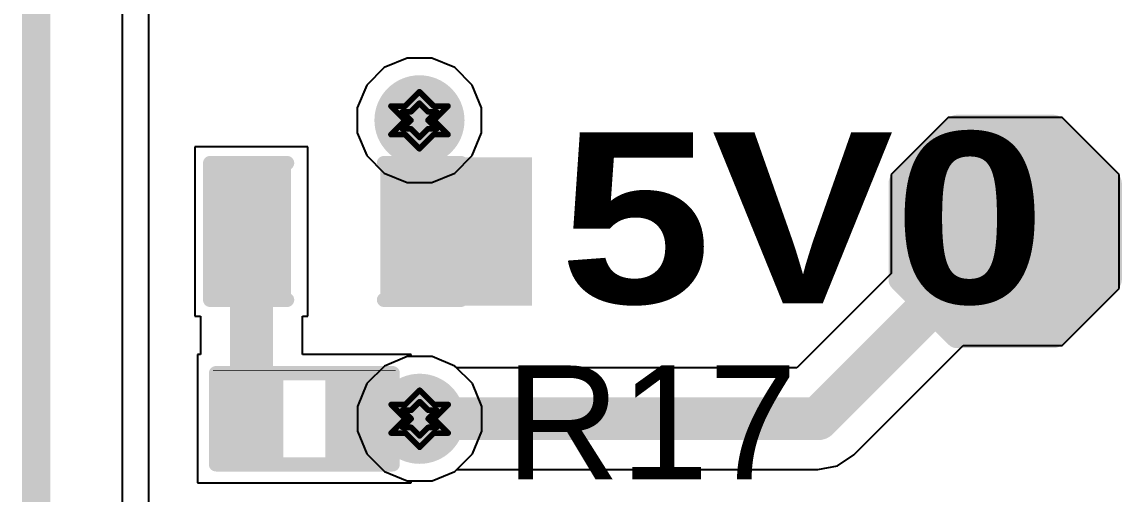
# Model space of a CAD drawing. Header units: inches. Extents: x -5 to 5328, y -4 to 5281.
# Drawn here: x -4.15 to 5.64, y 11.37 to 15.57 of the extents above; entities that cross this region are included whole.
import ezdxf

# ---------------------------------------------------------------- set-up
doc = ezdxf.new("R2010")
doc.units = ezdxf.units.IN
for name, color, linetype in [('Board Outline', 216, 'Continuous'), ('Bottom Layer', 5, 'Continuous'), ('Bottom Solder', 6, 'Continuous'), ('Drill Drawing', 1, 'Continuous'), ('Layer 1', 16, 'Continuous'), ('Layer 2', 76, 'Continuous'), ('Top Layer', 1, 'Continuous'), ('Top Overlay', 2, 'Continuous'), ('Top Paste', 8, 'Continuous'), ('Top Solder', 216, 'Continuous'), ('Via Holes', 16, 'Continuous')]:
    doc.layers.add(name, color=color, linetype=linetype)
doc.styles.add('Arial', font='', dxfattribs={"height": 0.2})
doc.styles.add('Arial Black_Bold', font='', dxfattribs={"height": 0.2})
doc.styles.get('Arial').set_extended_font_data('Arial')
doc.styles.get('Arial Black_Bold').set_extended_font_data('Arial Black', bold=True)

# ---------------------------------------------------------------- blocks, each defined once
blk = doc.blocks.new('T__________17')
at = {"layer": 'Top Layer'}
blk.add_hatch(color=1, dxfattribs=at).paths.add_polyline_path([(0.3809999999999999, 0.7619999999999999), (-0.3809999999999999, 0.7619999999999999), (-0.7619999999999999, 0.3809999999999999), (-0.7619999999999999, -0.3809999999999999), (-0.3809999999999999, -0.7619999999999999), (0.3809999999999999, -0.7619999999999999), (0.7619999999999999, -0.3809999999999999), (0.7619999999999999, 0.3809999999999999)])
at = {"layer": 'Top Paste'}
blk.add_hatch(color=8, dxfattribs=at).paths.add_polyline_path([(0.3809999999999999, 0.7619999999999999), (-0.3809999999999999, 0.7619999999999999), (-0.7619999999999999, 0.3809999999999999), (-0.7619999999999999, -0.3809999999999999), (-0.3809999999999999, -0.7619999999999999), (0.3809999999999999, -0.7619999999999999), (0.7619999999999999, -0.3809999999999999), (0.7619999999999999, 0.3809999999999999)])
at = {"layer": 'Top Solder'}
blk.add_hatch(color=216, dxfattribs=at).paths.add_polyline_path([(0.4318, 0.8636), (-0.4318, 0.8636), (-0.8636, 0.4318), (-0.8636, -0.4318), (-0.4318, -0.8636), (0.4318, -0.8636), (0.8636, -0.4318), (0.8636, 0.4318)])
at = {"layer": 'Top Overlay'}
for points in [[(-0.9397999999999999, 0.4318, 0.1999996, 0.1999996, 0), (-0.4318, 0.9397999999999999, 0.1999996, 0.1999996, 0)], [(-0.4318, 0.9397999999999999, 0.1999996, 0.1999996, 0), (0.4318, 0.9397999999999999, 0.1999996, 0.1999996, 0)], [(0.4318, 0.9397999999999999, 0.1999996, 0.1999996, 0), (0.9397999999999999, 0.4318, 0.1999996, 0.1999996, 0)], [(-0.9397999999999999, -0.4318, 0.1999996, 0.1999996, 0), (-0.9397999999999999, 0.4318, 0.1999996, 0.1999996, 0)], [(0.9397999999999999, -0.4318, 0.1999996, 0.1999996, 0), (0.9397999999999999, 0.4318, 0.1999996, 0.1999996, 0)], [(-0.9397999999999999, -0.4318, 0.1999996, 0.1999996, 0), (-0.4318, -0.9397999999999999, 0.1999996, 0.1999996, 0)], [(0.4318, -0.9397999999999999, 0.1999996, 0.1999996, 0), (0.9397999999999999, -0.4318, 0.1999996, 0.1999996, 0)], [(-0.4318, -0.9397999999999999, 0.1999996, 0.1999996, 0), (0.4318, -0.9397999999999999, 0.1999996, 0.1999996, 0)]]:
    blk.add_lwpolyline(points, format="xyseb", dxfattribs=at)
for points in [[(-0.4817998999999999, 0.9397999999999999, 0.0999998, 0.0999998, 1), (-0.3818001, 0.9397999999999999, 0.0999998, 0.0999998, 1)], [(-0.4817998999999999, 0.9397999999999999, 0.0999998, 0.0999998, 1), (-0.3818001, 0.9397999999999999, 0.0999998, 0.0999998, 1)], [(0.3818001, 0.9397999999999999, 0.0999998, 0.0999998, 1), (0.4817998999999999, 0.9397999999999999, 0.0999998, 0.0999998, 1)], [(0.3818001, 0.9397999999999999, 0.0999998, 0.0999998, 1), (0.4817998999999999, 0.9397999999999999, 0.0999998, 0.0999998, 1)], [(-0.9897999000000001, 0.4318, 0.0999998, 0.0999998, 1), (-0.8898001, 0.4318, 0.0999998, 0.0999998, 1)], [(-0.9897999000000001, 0.4318, 0.0999998, 0.0999998, 1), (-0.8898001, 0.4318, 0.0999998, 0.0999998, 1)], [(0.8898001, 0.4318, 0.0999998, 0.0999998, 1), (0.9897999000000001, 0.4318, 0.0999998, 0.0999998, 1)], [(0.8898001, 0.4318, 0.0999998, 0.0999998, 1), (0.9897999000000001, 0.4318, 0.0999998, 0.0999998, 1)], [(-0.9897999000000001, -0.4318, 0.0999998, 0.0999998, 1), (-0.8898001, -0.4318, 0.0999998, 0.0999998, 1)], [(-0.9897999000000001, -0.4318, 0.0999998, 0.0999998, 1), (-0.8898001, -0.4318, 0.0999998, 0.0999998, 1)], [(0.8898001, -0.4318, 0.0999998, 0.0999998, 1), (0.9897999000000001, -0.4318, 0.0999998, 0.0999998, 1)], [(0.8898001, -0.4318, 0.0999998, 0.0999998, 1), (0.9897999000000001, -0.4318, 0.0999998, 0.0999998, 1)], [(-0.4817998999999999, -0.9397999999999999, 0.0999998, 0.0999998, 1), (-0.3818001, -0.9397999999999999, 0.0999998, 0.0999998, 1)], [(-0.4817998999999999, -0.9397999999999999, 0.0999998, 0.0999998, 1), (-0.3818001, -0.9397999999999999, 0.0999998, 0.0999998, 1)], [(0.3818001, -0.9397999999999999, 0.0999998, 0.0999998, 1), (0.4817998999999999, -0.9397999999999999, 0.0999998, 0.0999998, 1)], [(0.3818001, -0.9397999999999999, 0.0999998, 0.0999998, 1), (0.4817998999999999, -0.9397999999999999, 0.0999998, 0.0999998, 1)]]:
    blk.add_lwpolyline(points, format="xyseb", close=True, dxfattribs=at)
blk = doc.blocks.new('R___0402_83')
at = {"layer": 'Top Layer'}
for points in [[(-0.6985, -0.3175), (-0.6985, 0.3175), (-0.2412999999999999, 0.3175), (-0.2413, -0.3175)], [(0.2412999999999999, -0.3175), (0.2413, 0.3175), (0.6985, 0.3175), (0.6985, -0.3175)]]:
    blk.add_hatch(color=1, dxfattribs=at).paths.add_polyline_path(points)
at = {"layer": 'Top Paste'}
for points in [[(-0.6985, -0.3175), (-0.6985, 0.3175), (-0.2412999999999999, 0.3175), (-0.2413, -0.3175)], [(0.2412999999999999, -0.3175), (0.2413, 0.3175), (0.6985, 0.3175), (0.6985, -0.3175)]]:
    blk.add_hatch(color=8, dxfattribs=at).paths.add_polyline_path(points)
at = {"layer": 'Top Solder'}
for points in [[(-0.75350116, -0.37250116), (-0.75350116, 0.37250116), (-0.1862988399999999, 0.37250116), (-0.18629884, -0.37250116)], [(0.1862988399999999, -0.37250116), (0.18629884, 0.37250116), (0.75350116, 0.37250116), (0.75350116, -0.37250116)]]:
    blk.add_hatch(color=216, dxfattribs=at).paths.add_polyline_path(points)
at = {"layer": 'Top Overlay'}
for points in [[(-0.7874, 0.4064, 0.127, 0.127, 0), (-0.7874, -0.4064, 0.127, 0.127, 0)], [(0.7874, 0.4064, 0.127, 0.127, 0), (-0.7874, 0.4064, 0.127, 0.127, 0)], [(0.7874, 0.4064, 0.127, 0.127, 0), (0.7874, -0.4064, 0.127, 0.127, 0)], [(0.7874, -0.4064, 0.127, 0.127, 0), (-0.7874, -0.4064, 0.127, 0.127, 0)], [(0.8128, -0.4318, 0.0032258, 0.0032258, 0), (-0.8128, -0.4318, 0.0032258, 0.0032258, 0)]]:
    blk.add_lwpolyline(points, format="xyseb", dxfattribs=at)
for points in [[(-0.8191499999999999, 0.4064, 0.0635, 0.0635, 1), (-0.7556499999999999, 0.4064, 0.0635, 0.0635, 1)], [(-0.8191499999999999, 0.4064, 0.0635, 0.0635, 1), (-0.7556499999999999, 0.4064, 0.0635, 0.0635, 1)], [(0.7556499999999999, 0.4064, 0.0635, 0.0635, 1), (0.8191499999999999, 0.4064, 0.0635, 0.0635, 1)], [(0.7556499999999999, 0.4064, 0.0635, 0.0635, 1), (0.8191499999999999, 0.4064, 0.0635, 0.0635, 1)], [(-0.8191499999999999, -0.4064, 0.0635, 0.0635, 1), (-0.7556499999999999, -0.4064, 0.0635, 0.0635, 1)], [(-0.8191499999999999, -0.4064, 0.0635, 0.0635, 1), (-0.7556499999999999, -0.4064, 0.0635, 0.0635, 1)], [(0.7556499999999999, -0.4064, 0.0635, 0.0635, 1), (0.8191499999999999, -0.4064, 0.0635, 0.0635, 1)], [(0.7556499999999999, -0.4064, 0.0635, 0.0635, 1), (0.8191499999999999, -0.4064, 0.0635, 0.0635, 1)], [(-0.81360518, -0.4318, 0.0016129, 0.0016129, 1), (-0.8119948199999999, -0.4318, 0.0016129, 0.0016129, 1)], [(0.8119948199999999, -0.4318, 0.0016129, 0.0016129, 1), (0.81360518, -0.4318, 0.0016129, 0.0016129, 1)]]:
    blk.add_lwpolyline(points, format="xyseb", close=True, dxfattribs=at)
blk = doc.blocks.new('LED_0603_114')
at = {"layer": 'Top Layer'}
for points in [[(-0.999998, 0.5000002699999999), (-0.499999, 0.5000002699999999), (-0.499999, -0.5000002699999999), (-0.999998, -0.5000002699999999)], [(0.50000154, 0.5000002699999999), (1.00000054, 0.5000002699999999), (1.00000054, -0.5000002699999999), (0.50000154, -0.5000002699999999)]]:
    blk.add_hatch(color=1, dxfattribs=at).paths.add_polyline_path(points)
at = {"layer": 'Top Overlay'}
blk.add_hatch(color=2, dxfattribs=at).paths.add_polyline_path([(1.11758222, -0.6603720599999999), (1.75257714, -0.6603720599999999), (1.75257714, 0.6604279399999999), (1.11758222, 0.6604279399999999)])
at = {"layer": 'Top Paste'}
for points in [[(-0.999998, 0.5000002699999999), (-0.499999, 0.5000002699999999), (-0.499999, -0.5000002699999999), (-0.999998, -0.5000002699999999)], [(0.50000154, 0.5000002699999999), (1.00000054, 0.5000002699999999), (1.00000054, -0.5000002699999999), (0.50000154, -0.5000002699999999)]]:
    blk.add_hatch(color=8, dxfattribs=at).paths.add_polyline_path(points)
at = {"layer": 'Top Solder'}
for points in [[(-1.101598, 0.6016002699999999), (-0.398399, 0.6016002699999999), (-0.398399, -0.6016002699999999), (-1.101598, -0.6016002699999999)], [(0.39840154, 0.6016002699999999), (1.10160054, 0.6016002699999999), (1.10160054, -0.6016002699999999), (0.39840154, -0.6016002699999999)]]:
    blk.add_hatch(color=216, dxfattribs=at).paths.add_polyline_path(points)
at = {"layer": 'Top Overlay'}
for points in [[(-1.1176, -0.6096025399999999, 0.127, 0.127, 0), (-1.1176, 0.6096025399999999, 0.127, 0.127, 0)], [(-1.1176, 0.6096025399999999, 0.127, 0.127, 0), (-0.4318, 0.6096, 0.127, 0.127, 0)], [(0.4318, 0.6096, 0.127, 0.127, 0), (1.11760254, 0.6096, 0.127, 0.127, 0)], [(1.11760254, -0.6096, 0.127, 0.127, 0), (1.11760254, 0.6096, 0.127, 0.127, 0)], [(-1.1176, -0.6096025399999999, 0.127, 0.127, 0), (-0.4318, -0.6096, 0.127, 0.127, 0)], [(0.4318, -0.6096, 0.127, 0.127, 0), (1.11760254, -0.6096, 0.127, 0.127, 0)]]:
    blk.add_lwpolyline(points, format="xyseb", dxfattribs=at)
for points in [[(-1.14935, 0.6096025399999999, 0.0635, 0.0635, 1), (-1.08585, 0.6096025399999999, 0.0635, 0.0635, 1)], [(-1.14935, 0.6096025399999999, 0.0635, 0.0635, 1), (-1.08585, 0.6096025399999999, 0.0635, 0.0635, 1)], [(-0.46355, 0.6096, 0.0635, 0.0635, 1), (-0.40005, 0.6096, 0.0635, 0.0635, 1)], [(0.40005, 0.6096, 0.0635, 0.0635, 1), (0.46355, 0.6096, 0.0635, 0.0635, 1)], [(1.08585254, 0.6096, 0.0635, 0.0635, 1), (1.14935254, 0.6096, 0.0635, 0.0635, 1)], [(1.08585254, 0.6096, 0.0635, 0.0635, 1), (1.14935254, 0.6096, 0.0635, 0.0635, 1)], [(-1.14935, -0.6096025399999999, 0.0635, 0.0635, 1), (-1.08585, -0.6096025399999999, 0.0635, 0.0635, 1)], [(-1.14935, -0.6096025399999999, 0.0635, 0.0635, 1), (-1.08585, -0.6096025399999999, 0.0635, 0.0635, 1)], [(-0.46355, -0.6096, 0.0635, 0.0635, 1), (-0.40005, -0.6096, 0.0635, 0.0635, 1)], [(0.40005, -0.6096, 0.0635, 0.0635, 1), (0.46355, -0.6096, 0.0635, 0.0635, 1)], [(1.08585254, -0.6096, 0.0635, 0.0635, 1), (1.14935254, -0.6096, 0.0635, 0.0635, 1)], [(1.08585254, -0.6096, 0.0635, 0.0635, 1), (1.14935254, -0.6096, 0.0635, 0.0635, 1)]]:
    blk.add_lwpolyline(points, format="xyseb", close=True, dxfattribs=at)

msp = doc.modelspace()

# ---------------------------------------------------------------- hatches: boundary and pattern name
at = {"layer": 'Bottom Layer'}
h = msp.add_hatch(color=5, dxfattribs=at)
edge = h.paths.add_edge_path()
edge.add_arc((-0.6025413399999999, 14.69721978), 0.2999994, 0, 360)
h = msp.add_hatch(color=5, dxfattribs=at)
edge = h.paths.add_edge_path()
edge.add_arc((-0.60071762, 12.03717938), 0.2999994, 0, 360)
at = {"layer": 'Bottom Solder'}
h = msp.add_hatch(color=6, dxfattribs=at)
edge = h.paths.add_edge_path()
edge.add_arc((-0.6025413399999999, 14.69721978), 0.4015993999999999, 0, 360)
h = msp.add_hatch(color=6, dxfattribs=at)
edge = h.paths.add_edge_path()
edge.add_arc((-0.60071762, 12.03717938), 0.4015993999999999, 0, 360)
at = {"layer": 'Layer 1'}
h = msp.add_hatch(color=16, dxfattribs=at)
edge = h.paths.add_edge_path()
edge.add_arc((-0.6025413399999999, 14.69721978), 0.2999994, 0, 360)
h = msp.add_hatch(color=16, dxfattribs=at)
edge = h.paths.add_edge_path()
edge.add_arc((-0.60071762, 12.03717938), 0.2999994, 0, 360)
at = {"layer": 'Layer 2'}
h = msp.add_hatch(color=76, dxfattribs=at)
edge = h.paths.add_edge_path()
edge.add_arc((-0.6025413399999999, 14.69721978), 0.2999994, 0, 360)
h = msp.add_hatch(color=76, dxfattribs=at)
edge = h.paths.add_edge_path()
edge.add_arc((-0.60071762, 12.03717938), 0.2999994, 0, 360)
at = {"layer": 'Top Layer'}
h = msp.add_hatch(color=1, dxfattribs=at)
edge = h.paths.add_edge_path()
edge.add_arc((-0.6025413399999999, 14.69721978), 0.2999994, 0, 360)
h = msp.add_hatch(color=1, dxfattribs=at)
edge = h.paths.add_edge_path()
edge.add_arc((-0.60071762, 12.03717938), 0.2999994, 0, 360)
at = {"layer": 'Top Solder'}
h = msp.add_hatch(color=216, dxfattribs=at)
edge = h.paths.add_edge_path()
edge.add_arc((-0.6025413399999999, 14.69721978), 0.4015993999999999, 0, 360)
h = msp.add_hatch(color=216, dxfattribs=at)
edge = h.paths.add_edge_path()
edge.add_arc((-0.60071762, 12.03717938), 0.4015993999999999, 0, 360)
at = {"layer": 'Via Holes'}
h = msp.add_hatch(color=7, dxfattribs=at)
edge = h.paths.add_edge_path()
edge.add_arc((-0.6025413399999999, 14.69721978), 0.1499997, 0, 360)
h = msp.add_hatch(color=7, dxfattribs=at)
edge = h.paths.add_edge_path()
edge.add_arc((-0.60071762, 12.03717938), 0.1499997, 0, 360)

# ---------------------------------------------------------------- linework, layer by layer
at = {"layer": 'Board Outline'}
msp.add_lwpolyline([(-4.0186864, -4.000002159999999, 0.254, 0.254, 0), (-4.0186864, 105.99998612, 0.254, 0.254, 0)], format="xyseb", dxfattribs=at)
at = {"layer": 'Bottom Layer'}
for p, q in [((-3.25012304, 2.54968502), (-3.25012304, 99.42596066)), ((-0.71091552, 12.59117878), (-0.91453208, 12.50683808)), ((-0.49051972, 12.59117878), (-0.71091552, 12.59117878)), ((-0.28690316, 12.50683808), (-0.49051972, 12.59117878)), ((-0.91453208, 12.50683808), (-1.07037632, 12.35099384)), ((-0.13105892, 12.35099384), (-0.28690316, 12.50683808)), ((-1.07037632, 12.35099384), (-1.15471702, 12.14737728)), ((-0.04671822, 12.14737728), (-0.13105892, 12.35099384)), ((-1.15471702, 12.14737728), (-1.15471702, 11.92698148)), ((-0.04671822, 11.92698148), (-0.04671822, 12.14737728)), ((-1.15471702, 11.92698148), (-1.07037632, 11.72336492)), ((-0.13105892, 11.72336492), (-0.04671822, 11.92698148)), ((-1.07037632, 11.72336492), (-0.91453208, 11.56752068)), ((-0.28690316, 11.56752068), (-0.13105892, 11.72336492)), ((-0.91453208, 11.56752068), (-0.71091552, 11.48317998)), ((-0.49051972, 11.48317998), (-0.28690316, 11.56752068)), ((-0.71091552, 11.48317998), (-0.49051972, 11.48317998))]:
    msp.add_line(p, q, dxfattribs=at)
at = {"layer": 'Drill Drawing'}
for points in [[(-0.7295413399999999, 14.82421978, 0.0508, 0.0508, 0), (-0.6025413399999999, 14.95121978, 0.0508, 0.0508, 0)], [(-0.6025413399999999, 14.95121978, 0.0508, 0.0508, 0), (-0.4755413399999999, 14.82421978, 0.0508, 0.0508, 0)], [(-0.8565413399999999, 14.82421978, 0.0508, 0.0508, 0), (-0.7295413399999999, 14.69721978, 0.0508, 0.0508, 0)], [(-0.8565413399999999, 14.82421978, 0.0508, 0.0508, 0), (-0.7295413399999999, 14.82421978, 0.0508, 0.0508, 0)], [(-0.75494134, 14.77341978, 0.0508, 0.0508, 0), (-0.67874134, 14.69721978, 0.0508, 0.0508, 0)], [(-0.75494134, 14.77341978, 0.0508, 0.0508, 0), (-0.67874134, 14.77341978, 0.0508, 0.0508, 0)], [(-0.67874134, 14.77341978, 0.0508, 0.0508, 0), (-0.6025413399999999, 14.84961978, 0.0508, 0.0508, 0)], [(-0.6025413399999999, 14.84961978, 0.0508, 0.0508, 0), (-0.52634134, 14.77341978, 0.0508, 0.0508, 0)], [(-0.52634134, 14.77341978, 0.0508, 0.0508, 0), (-0.45014134, 14.77341978, 0.0508, 0.0508, 0)], [(-0.52634134, 14.69721978, 0.0508, 0.0508, 0), (-0.45014134, 14.77341978, 0.0508, 0.0508, 0)], [(-0.4755413399999999, 14.82421978, 0.0508, 0.0508, 0), (-0.34854134, 14.82421978, 0.0508, 0.0508, 0)], [(-0.4755413399999999, 14.69721978, 0.0508, 0.0508, 0), (-0.34854134, 14.82421978, 0.0508, 0.0508, 0)], [(-0.8565413399999999, 14.57021978, 0.0508, 0.0508, 0), (-0.7295413399999999, 14.69721978, 0.0508, 0.0508, 0)], [(-0.75494134, 14.62101978, 0.0508, 0.0508, 0), (-0.67874134, 14.69721978, 0.0508, 0.0508, 0)], [(-0.52634134, 14.69721978, 0.0508, 0.0508, 0), (-0.45014134, 14.62101978, 0.0508, 0.0508, 0)], [(-0.4755413399999999, 14.69721978, 0.0508, 0.0508, 0), (-0.34854134, 14.57021978, 0.0508, 0.0508, 0)], [(-0.8565413399999999, 14.57021978, 0.0508, 0.0508, 0), (-0.7295413399999999, 14.57021978, 0.0508, 0.0508, 0)], [(-0.75494134, 14.62101978, 0.0508, 0.0508, 0), (-0.67874134, 14.62101978, 0.0508, 0.0508, 0)], [(-0.7295413399999999, 14.57021978, 0.0508, 0.0508, 0), (-0.6025413399999999, 14.44321978, 0.0508, 0.0508, 0)], [(-0.67874134, 14.62101978, 0.0508, 0.0508, 0), (-0.6025413399999999, 14.54481978, 0.0508, 0.0508, 0)], [(-0.6025413399999999, 14.54481978, 0.0508, 0.0508, 0), (-0.52634134, 14.62101978, 0.0508, 0.0508, 0)], [(-0.6025413399999999, 14.44321978, 0.0508, 0.0508, 0), (-0.4755413399999999, 14.57021978, 0.0508, 0.0508, 0)], [(-0.52634134, 14.62101978, 0.0508, 0.0508, 0), (-0.45014134, 14.62101978, 0.0508, 0.0508, 0)], [(-0.4755413399999999, 14.57021978, 0.0508, 0.0508, 0), (-0.34854134, 14.57021978, 0.0508, 0.0508, 0)], [(-0.72771762, 12.16417938, 0.0508, 0.0508, 0), (-0.60071762, 12.29117938, 0.0508, 0.0508, 0)], [(-0.60071762, 12.29117938, 0.0508, 0.0508, 0), (-0.47371762, 12.16417938, 0.0508, 0.0508, 0)], [(-0.85471762, 12.16417938, 0.0508, 0.0508, 0), (-0.72771762, 12.03717938, 0.0508, 0.0508, 0)], [(-0.85471762, 12.16417938, 0.0508, 0.0508, 0), (-0.72771762, 12.16417938, 0.0508, 0.0508, 0)], [(-0.7531176199999999, 12.11337938, 0.0508, 0.0508, 0), (-0.6769176199999999, 12.03717938, 0.0508, 0.0508, 0)], [(-0.7531176199999999, 12.11337938, 0.0508, 0.0508, 0), (-0.6769176199999999, 12.11337938, 0.0508, 0.0508, 0)], [(-0.6769176199999999, 12.11337938, 0.0508, 0.0508, 0), (-0.60071762, 12.18957938, 0.0508, 0.0508, 0)], [(-0.60071762, 12.18957938, 0.0508, 0.0508, 0), (-0.52451762, 12.11337938, 0.0508, 0.0508, 0)], [(-0.52451762, 12.11337938, 0.0508, 0.0508, 0), (-0.44831762, 12.11337938, 0.0508, 0.0508, 0)], [(-0.52451762, 12.03717938, 0.0508, 0.0508, 0), (-0.44831762, 12.11337938, 0.0508, 0.0508, 0)], [(-0.47371762, 12.16417938, 0.0508, 0.0508, 0), (-0.34671762, 12.16417938, 0.0508, 0.0508, 0)], [(-0.47371762, 12.03717938, 0.0508, 0.0508, 0), (-0.34671762, 12.16417938, 0.0508, 0.0508, 0)], [(-0.85471762, 11.91017938, 0.0508, 0.0508, 0), (-0.72771762, 12.03717938, 0.0508, 0.0508, 0)], [(-0.7531176199999999, 11.96097938, 0.0508, 0.0508, 0), (-0.6769176199999999, 12.03717938, 0.0508, 0.0508, 0)], [(-0.52451762, 12.03717938, 0.0508, 0.0508, 0), (-0.44831762, 11.96097938, 0.0508, 0.0508, 0)], [(-0.47371762, 12.03717938, 0.0508, 0.0508, 0), (-0.34671762, 11.91017938, 0.0508, 0.0508, 0)], [(-0.7531176199999999, 11.96097938, 0.0508, 0.0508, 0), (-0.6769176199999999, 11.96097938, 0.0508, 0.0508, 0)], [(-0.6769176199999999, 11.96097938, 0.0508, 0.0508, 0), (-0.60071762, 11.88477938, 0.0508, 0.0508, 0)], [(-0.60071762, 11.88477938, 0.0508, 0.0508, 0), (-0.52451762, 11.96097938, 0.0508, 0.0508, 0)], [(-0.52451762, 11.96097938, 0.0508, 0.0508, 0), (-0.44831762, 11.96097938, 0.0508, 0.0508, 0)], [(-0.85471762, 11.91017938, 0.0508, 0.0508, 0), (-0.72771762, 11.91017938, 0.0508, 0.0508, 0)], [(-0.72771762, 11.91017938, 0.0508, 0.0508, 0), (-0.60071762, 11.78317938, 0.0508, 0.0508, 0)], [(-0.60071762, 11.78317938, 0.0508, 0.0508, 0), (-0.47371762, 11.91017938, 0.0508, 0.0508, 0)], [(-0.47371762, 11.91017938, 0.0508, 0.0508, 0), (-0.34671762, 11.91017938, 0.0508, 0.0508, 0)]]:
    msp.add_lwpolyline(points, format="xyseb", dxfattribs=at)
for points in [[(-0.61524134, 14.95121978, 0.0254, 0.0254, 1), (-0.58984134, 14.95121978, 0.0254, 0.0254, 1)], [(-0.61524134, 14.95121978, 0.0254, 0.0254, 1), (-0.58984134, 14.95121978, 0.0254, 0.0254, 1)], [(-0.8692413399999999, 14.82421978, 0.0254, 0.0254, 1), (-0.8438413399999999, 14.82421978, 0.0254, 0.0254, 1)], [(-0.8692413399999999, 14.82421978, 0.0254, 0.0254, 1), (-0.8438413399999999, 14.82421978, 0.0254, 0.0254, 1)], [(-0.76764134, 14.77341978, 0.0254, 0.0254, 1), (-0.74224134, 14.77341978, 0.0254, 0.0254, 1)], [(-0.76764134, 14.77341978, 0.0254, 0.0254, 1), (-0.74224134, 14.77341978, 0.0254, 0.0254, 1)], [(-0.74224134, 14.82421978, 0.0254, 0.0254, 1), (-0.71684134, 14.82421978, 0.0254, 0.0254, 1)], [(-0.74224134, 14.82421978, 0.0254, 0.0254, 1), (-0.71684134, 14.82421978, 0.0254, 0.0254, 1)], [(-0.6914413399999999, 14.77341978, 0.0254, 0.0254, 1), (-0.66604134, 14.77341978, 0.0254, 0.0254, 1)], [(-0.6914413399999999, 14.77341978, 0.0254, 0.0254, 1), (-0.66604134, 14.77341978, 0.0254, 0.0254, 1)], [(-0.61524134, 14.84961978, 0.0254, 0.0254, 1), (-0.58984134, 14.84961978, 0.0254, 0.0254, 1)], [(-0.61524134, 14.84961978, 0.0254, 0.0254, 1), (-0.58984134, 14.84961978, 0.0254, 0.0254, 1)], [(-0.53904134, 14.77341978, 0.0254, 0.0254, 1), (-0.51364134, 14.77341978, 0.0254, 0.0254, 1)], [(-0.53904134, 14.77341978, 0.0254, 0.0254, 1), (-0.51364134, 14.77341978, 0.0254, 0.0254, 1)], [(-0.48824134, 14.82421978, 0.0254, 0.0254, 1), (-0.46284134, 14.82421978, 0.0254, 0.0254, 1)], [(-0.48824134, 14.82421978, 0.0254, 0.0254, 1), (-0.46284134, 14.82421978, 0.0254, 0.0254, 1)], [(-0.46284134, 14.77341978, 0.0254, 0.0254, 1), (-0.43744134, 14.77341978, 0.0254, 0.0254, 1)], [(-0.46284134, 14.77341978, 0.0254, 0.0254, 1), (-0.43744134, 14.77341978, 0.0254, 0.0254, 1)], [(-0.36124134, 14.82421978, 0.0254, 0.0254, 1), (-0.33584134, 14.82421978, 0.0254, 0.0254, 1)], [(-0.36124134, 14.82421978, 0.0254, 0.0254, 1), (-0.33584134, 14.82421978, 0.0254, 0.0254, 1)], [(-0.74224134, 14.69721978, 0.0254, 0.0254, 1), (-0.71684134, 14.69721978, 0.0254, 0.0254, 1)], [(-0.74224134, 14.69721978, 0.0254, 0.0254, 1), (-0.71684134, 14.69721978, 0.0254, 0.0254, 1)], [(-0.6914413399999999, 14.69721978, 0.0254, 0.0254, 1), (-0.66604134, 14.69721978, 0.0254, 0.0254, 1)], [(-0.6914413399999999, 14.69721978, 0.0254, 0.0254, 1), (-0.66604134, 14.69721978, 0.0254, 0.0254, 1)], [(-0.53904134, 14.69721978, 0.0254, 0.0254, 1), (-0.51364134, 14.69721978, 0.0254, 0.0254, 1)], [(-0.53904134, 14.69721978, 0.0254, 0.0254, 1), (-0.51364134, 14.69721978, 0.0254, 0.0254, 1)], [(-0.48824134, 14.69721978, 0.0254, 0.0254, 1), (-0.46284134, 14.69721978, 0.0254, 0.0254, 1)], [(-0.48824134, 14.69721978, 0.0254, 0.0254, 1), (-0.46284134, 14.69721978, 0.0254, 0.0254, 1)], [(-0.8692413399999999, 14.57021978, 0.0254, 0.0254, 1), (-0.8438413399999999, 14.57021978, 0.0254, 0.0254, 1)], [(-0.8692413399999999, 14.57021978, 0.0254, 0.0254, 1), (-0.8438413399999999, 14.57021978, 0.0254, 0.0254, 1)], [(-0.76764134, 14.62101978, 0.0254, 0.0254, 1), (-0.74224134, 14.62101978, 0.0254, 0.0254, 1)], [(-0.76764134, 14.62101978, 0.0254, 0.0254, 1), (-0.74224134, 14.62101978, 0.0254, 0.0254, 1)], [(-0.74224134, 14.57021978, 0.0254, 0.0254, 1), (-0.71684134, 14.57021978, 0.0254, 0.0254, 1)], [(-0.74224134, 14.57021978, 0.0254, 0.0254, 1), (-0.71684134, 14.57021978, 0.0254, 0.0254, 1)], [(-0.6914413399999999, 14.62101978, 0.0254, 0.0254, 1), (-0.66604134, 14.62101978, 0.0254, 0.0254, 1)], [(-0.6914413399999999, 14.62101978, 0.0254, 0.0254, 1), (-0.66604134, 14.62101978, 0.0254, 0.0254, 1)], [(-0.53904134, 14.62101978, 0.0254, 0.0254, 1), (-0.51364134, 14.62101978, 0.0254, 0.0254, 1)], [(-0.53904134, 14.62101978, 0.0254, 0.0254, 1), (-0.51364134, 14.62101978, 0.0254, 0.0254, 1)], [(-0.48824134, 14.57021978, 0.0254, 0.0254, 1), (-0.46284134, 14.57021978, 0.0254, 0.0254, 1)], [(-0.48824134, 14.57021978, 0.0254, 0.0254, 1), (-0.46284134, 14.57021978, 0.0254, 0.0254, 1)], [(-0.46284134, 14.62101978, 0.0254, 0.0254, 1), (-0.43744134, 14.62101978, 0.0254, 0.0254, 1)], [(-0.46284134, 14.62101978, 0.0254, 0.0254, 1), (-0.43744134, 14.62101978, 0.0254, 0.0254, 1)], [(-0.36124134, 14.57021978, 0.0254, 0.0254, 1), (-0.33584134, 14.57021978, 0.0254, 0.0254, 1)], [(-0.36124134, 14.57021978, 0.0254, 0.0254, 1), (-0.33584134, 14.57021978, 0.0254, 0.0254, 1)], [(-0.61524134, 14.54481978, 0.0254, 0.0254, 1), (-0.58984134, 14.54481978, 0.0254, 0.0254, 1)], [(-0.61524134, 14.54481978, 0.0254, 0.0254, 1), (-0.58984134, 14.54481978, 0.0254, 0.0254, 1)], [(-0.61524134, 14.44321978, 0.0254, 0.0254, 1), (-0.58984134, 14.44321978, 0.0254, 0.0254, 1)], [(-0.61524134, 14.44321978, 0.0254, 0.0254, 1), (-0.58984134, 14.44321978, 0.0254, 0.0254, 1)], [(-0.61341762, 12.29117938, 0.0254, 0.0254, 1), (-0.5880176199999999, 12.29117938, 0.0254, 0.0254, 1)], [(-0.61341762, 12.29117938, 0.0254, 0.0254, 1), (-0.5880176199999999, 12.29117938, 0.0254, 0.0254, 1)], [(-0.86741762, 12.16417938, 0.0254, 0.0254, 1), (-0.84201762, 12.16417938, 0.0254, 0.0254, 1)], [(-0.86741762, 12.16417938, 0.0254, 0.0254, 1), (-0.84201762, 12.16417938, 0.0254, 0.0254, 1)], [(-0.76581762, 12.11337938, 0.0254, 0.0254, 1), (-0.74041762, 12.11337938, 0.0254, 0.0254, 1)], [(-0.76581762, 12.11337938, 0.0254, 0.0254, 1), (-0.74041762, 12.11337938, 0.0254, 0.0254, 1)], [(-0.74041762, 12.16417938, 0.0254, 0.0254, 1), (-0.7150176199999999, 12.16417938, 0.0254, 0.0254, 1)], [(-0.74041762, 12.16417938, 0.0254, 0.0254, 1), (-0.7150176199999999, 12.16417938, 0.0254, 0.0254, 1)], [(-0.6896176199999999, 12.11337938, 0.0254, 0.0254, 1), (-0.66421762, 12.11337938, 0.0254, 0.0254, 1)], [(-0.6896176199999999, 12.11337938, 0.0254, 0.0254, 1), (-0.66421762, 12.11337938, 0.0254, 0.0254, 1)], [(-0.61341762, 12.18957938, 0.0254, 0.0254, 1), (-0.5880176199999999, 12.18957938, 0.0254, 0.0254, 1)], [(-0.61341762, 12.18957938, 0.0254, 0.0254, 1), (-0.5880176199999999, 12.18957938, 0.0254, 0.0254, 1)], [(-0.53721762, 12.11337938, 0.0254, 0.0254, 1), (-0.51181762, 12.11337938, 0.0254, 0.0254, 1)], [(-0.53721762, 12.11337938, 0.0254, 0.0254, 1), (-0.51181762, 12.11337938, 0.0254, 0.0254, 1)], [(-0.4864176199999999, 12.16417938, 0.0254, 0.0254, 1), (-0.46101762, 12.16417938, 0.0254, 0.0254, 1)], [(-0.4864176199999999, 12.16417938, 0.0254, 0.0254, 1), (-0.46101762, 12.16417938, 0.0254, 0.0254, 1)], [(-0.46101762, 12.11337938, 0.0254, 0.0254, 1), (-0.43561762, 12.11337938, 0.0254, 0.0254, 1)], [(-0.46101762, 12.11337938, 0.0254, 0.0254, 1), (-0.43561762, 12.11337938, 0.0254, 0.0254, 1)], [(-0.3594176199999999, 12.16417938, 0.0254, 0.0254, 1), (-0.33401762, 12.16417938, 0.0254, 0.0254, 1)], [(-0.3594176199999999, 12.16417938, 0.0254, 0.0254, 1), (-0.33401762, 12.16417938, 0.0254, 0.0254, 1)], [(-0.74041762, 12.03717938, 0.0254, 0.0254, 1), (-0.7150176199999999, 12.03717938, 0.0254, 0.0254, 1)], [(-0.74041762, 12.03717938, 0.0254, 0.0254, 1), (-0.7150176199999999, 12.03717938, 0.0254, 0.0254, 1)], [(-0.6896176199999999, 12.03717938, 0.0254, 0.0254, 1), (-0.66421762, 12.03717938, 0.0254, 0.0254, 1)], [(-0.6896176199999999, 12.03717938, 0.0254, 0.0254, 1), (-0.66421762, 12.03717938, 0.0254, 0.0254, 1)], [(-0.53721762, 12.03717938, 0.0254, 0.0254, 1), (-0.51181762, 12.03717938, 0.0254, 0.0254, 1)], [(-0.53721762, 12.03717938, 0.0254, 0.0254, 1), (-0.51181762, 12.03717938, 0.0254, 0.0254, 1)], [(-0.4864176199999999, 12.03717938, 0.0254, 0.0254, 1), (-0.46101762, 12.03717938, 0.0254, 0.0254, 1)], [(-0.4864176199999999, 12.03717938, 0.0254, 0.0254, 1), (-0.46101762, 12.03717938, 0.0254, 0.0254, 1)], [(-0.76581762, 11.96097938, 0.0254, 0.0254, 1), (-0.74041762, 11.96097938, 0.0254, 0.0254, 1)], [(-0.76581762, 11.96097938, 0.0254, 0.0254, 1), (-0.74041762, 11.96097938, 0.0254, 0.0254, 1)], [(-0.6896176199999999, 11.96097938, 0.0254, 0.0254, 1), (-0.66421762, 11.96097938, 0.0254, 0.0254, 1)], [(-0.6896176199999999, 11.96097938, 0.0254, 0.0254, 1), (-0.66421762, 11.96097938, 0.0254, 0.0254, 1)], [(-0.53721762, 11.96097938, 0.0254, 0.0254, 1), (-0.51181762, 11.96097938, 0.0254, 0.0254, 1)], [(-0.53721762, 11.96097938, 0.0254, 0.0254, 1), (-0.51181762, 11.96097938, 0.0254, 0.0254, 1)], [(-0.46101762, 11.96097938, 0.0254, 0.0254, 1), (-0.43561762, 11.96097938, 0.0254, 0.0254, 1)], [(-0.46101762, 11.96097938, 0.0254, 0.0254, 1), (-0.43561762, 11.96097938, 0.0254, 0.0254, 1)], [(-0.86741762, 11.91017938, 0.0254, 0.0254, 1), (-0.84201762, 11.91017938, 0.0254, 0.0254, 1)], [(-0.86741762, 11.91017938, 0.0254, 0.0254, 1), (-0.84201762, 11.91017938, 0.0254, 0.0254, 1)], [(-0.74041762, 11.91017938, 0.0254, 0.0254, 1), (-0.7150176199999999, 11.91017938, 0.0254, 0.0254, 1)], [(-0.74041762, 11.91017938, 0.0254, 0.0254, 1), (-0.7150176199999999, 11.91017938, 0.0254, 0.0254, 1)], [(-0.61341762, 11.88477938, 0.0254, 0.0254, 1), (-0.5880176199999999, 11.88477938, 0.0254, 0.0254, 1)], [(-0.61341762, 11.88477938, 0.0254, 0.0254, 1), (-0.5880176199999999, 11.88477938, 0.0254, 0.0254, 1)], [(-0.4864176199999999, 11.91017938, 0.0254, 0.0254, 1), (-0.46101762, 11.91017938, 0.0254, 0.0254, 1)], [(-0.4864176199999999, 11.91017938, 0.0254, 0.0254, 1), (-0.46101762, 11.91017938, 0.0254, 0.0254, 1)], [(-0.3594176199999999, 11.91017938, 0.0254, 0.0254, 1), (-0.33401762, 11.91017938, 0.0254, 0.0254, 1)], [(-0.3594176199999999, 11.91017938, 0.0254, 0.0254, 1), (-0.33401762, 11.91017938, 0.0254, 0.0254, 1)], [(-0.61341762, 11.78317938, 0.0254, 0.0254, 1), (-0.5880176199999999, 11.78317938, 0.0254, 0.0254, 1)], [(-0.61341762, 11.78317938, 0.0254, 0.0254, 1), (-0.5880176199999999, 11.78317938, 0.0254, 0.0254, 1)]]:
    msp.add_lwpolyline(points, format="xyseb", close=True, dxfattribs=at)
at = {"layer": 'Layer 1'}
for p, q in [((-3.25012304, 2.54968502), (-3.25012304, 99.42596066)), ((-0.71091552, 12.59117878), (-0.91453208, 12.50683808)), ((-0.49051972, 12.59117878), (-0.71091552, 12.59117878)), ((-0.28690316, 12.50683808), (-0.49051972, 12.59117878)), ((-0.91453208, 12.50683808), (-1.07037632, 12.35099384)), ((-0.13105892, 12.35099384), (-0.28690316, 12.50683808)), ((-1.07037632, 12.35099384), (-1.15471702, 12.14737728)), ((-0.04671822, 12.14737728), (-0.13105892, 12.35099384)), ((-1.15471702, 12.14737728), (-1.15471702, 11.92698148)), ((-0.04671822, 11.92698148), (-0.04671822, 12.14737728)), ((-1.15471702, 11.92698148), (-1.07037632, 11.72336492)), ((-0.13105892, 11.72336492), (-0.04671822, 11.92698148)), ((-1.07037632, 11.72336492), (-0.91453208, 11.56752068)), ((-0.28690316, 11.56752068), (-0.13105892, 11.72336492)), ((-0.91453208, 11.56752068), (-0.71091552, 11.48317998)), ((-0.49051972, 11.48317998), (-0.28690316, 11.56752068)), ((-0.71091552, 11.48317998), (-0.49051972, 11.48317998))]:
    msp.add_line(p, q, dxfattribs=at)
at = {"layer": 'Layer 2'}
for p, q in [((-3.01511208, 2.82319222), (-3.01511208, 99.15812274)), ((-0.71273924, 15.25121918), (-0.9163557999999999, 15.16687848)), ((-0.49234344, 15.25121918), (-0.71273924, 15.25121918)), ((-0.28872688, 15.16687848), (-0.49234344, 15.25121918)), ((-0.9163557999999999, 15.16687848), (-1.07220004, 15.01103424)), ((-0.13288264, 15.01103424), (-0.28872688, 15.16687848)), ((-1.07220004, 15.01103424), (-1.15654074, 14.80741768)), ((-0.04854194, 14.80741768), (-0.13288264, 15.01103424)), ((-1.15654074, 14.80741768), (-1.15654074, 14.58702188)), ((-0.04854194, 14.58702188), (-0.04854194, 14.80741768)), ((-1.15654074, 14.58702188), (-1.07220004, 14.38340532)), ((-0.13288264, 14.38340532), (-0.04854194, 14.58702188)), ((-1.07220004, 14.38340532), (-0.9163557999999999, 14.22756108)), ((-0.28872688, 14.22756108), (-0.13288264, 14.38340532)), ((-0.9163557999999999, 14.22756108), (-0.71273924, 14.14322038)), ((-0.49234344, 14.14322038), (-0.28872688, 14.22756108)), ((-0.71273924, 14.14322038), (-0.49234344, 14.14322038))]:
    msp.add_line(p, q, dxfattribs=at)
at = {"layer": 'Top Layer'}
for p, q in [((-3.25012304, 2.54968502), (-3.25012304, 99.42596066)), ((4.11022292, 14.72261978), (3.60222292, 14.21461978)), ((5.126222919999999, 14.72261978), (4.11022292, 14.72261978)), ((5.63422292, 14.21461978), (5.126222919999999, 14.72261978)), ((-1.59671258, 14.46061878), (-2.60471158, 14.46061878)), ((-2.60471158, 14.46061878), (-2.60471158, 12.95262078)), ((-1.59671258, 12.95262078), (-1.59671258, 14.46061878)), ((3.60222292, 14.21461978), (3.60222292, 13.33101728)), ((5.63422292, 13.19861978), (5.63422292, 14.21461978)), ((3.60222292, 13.33101728), (2.7615896, 12.4903865)), ((5.126222919999999, 12.69061978), (5.63422292, 13.19861978)), ((-2.60471158, 12.95262078), (-2.55286764, 12.95262078)), ((-2.55286764, 12.95262078), (-2.55286764, 12.60867938)), ((-1.6464534, 12.60867938), (-1.6464534, 12.95262078)), ((-1.6464534, 12.95262078), (-1.59671258, 12.95262078)), ((3.26978264, 11.71671266), (4.24368722, 12.69061978)), ((4.24368722, 12.69061978), (5.126222919999999, 12.69061978)), ((-2.55286764, 12.60867938), (-2.58120896, 12.60867938)), ((-2.58120896, 12.60867938), (-2.58120896, 11.46567938)), ((-0.67620896, 12.60867938), (-1.6464534, 12.60867938)), ((-0.67620896, 12.59117878), (-0.67620896, 12.60867938)), ((-0.49051972, 12.59117878), (-0.67620896, 12.59117878)), ((-0.28690316, 12.50683808), (-0.49051972, 12.59117878)), ((-0.27045158, 12.4903865), (-0.28690316, 12.50683808)), ((2.7615896, 12.4903865), (-0.27045158, 12.4903865)), ((3.1227522, 11.61847054), (3.26978264, 11.71671266)), ((-0.49051972, 11.48317998), (-0.28690316, 11.56752068)), ((-0.28690316, 11.56752068), (-0.27045158, 11.58397226)), ((-0.27045158, 11.58397226), (2.94931592, 11.58397226)), ((2.94931592, 11.58397226), (3.1227522, 11.61847054)), ((-2.58120896, 11.46567938), (-0.67620896, 11.46567938)), ((-0.67620896, 11.46567938), (-0.67620896, 11.48317998)), ((-0.67620896, 11.48317998), (-0.49051972, 11.48317998))]:
    msp.add_line(p, q, dxfattribs=at)
for points in [[(-0.6025413399999999, 14.69721978, 0.3809999999999999, 0.3809999999999999, 0), (-0.60162694, 14.69630538, 0.3809999999999999, 0.3809999999999999, 0)], [(-0.60162694, 13.70753418, 0.3809999999999999, 0.3809999999999999, 0), (-0.60162694, 14.69630538, 0.3809999999999999, 0.3809999999999999, 0)], [(-2.09966052, 12.03823094, 0.3809999999999999, 0.3809999999999999, 0), (-2.09966052, 13.70556822, 0.3809999999999999, 0.3809999999999999, 0)], [(-0.60162694, 13.70753418, 0.3809999999999999, 0.3809999999999999, 0), (-0.60071254, 13.70661978, 0.3809999999999999, 0.3809999999999999, 0)], [(2.94931592, 12.03717938, 0.3809999999999999, 0.3809999999999999, 0), (4.61848962, 13.70635308, 0.3809999999999999, 0.3809999999999999, 0)], [(-1.10840266, 12.03717938, 0.508, 0.508, 0), (-0.60071762, 12.03717938, 0.508, 0.508, 0)], [(-0.60071762, 12.03717938, 0.3809999999999999, 0.3809999999999999, 0), (2.94931592, 12.03717938, 0.3809999999999999, 0.3809999999999999, 0)]]:
    msp.add_lwpolyline(points, format="xyseb", dxfattribs=at)
for points in [[(-0.69779134, 14.69721978, 0.1905, 0.1905, 1), (-0.50729134, 14.69721978, 0.1905, 0.1905, 1)], [(-0.69687694, 14.69630538, 0.1905, 0.1905, 1), (-0.5063769399999999, 14.69630538, 0.1905, 0.1905, 1)], [(-0.69687694, 14.69630538, 0.1905, 0.1905, 1), (-0.5063769399999999, 14.69630538, 0.1905, 0.1905, 1)], [(-2.19491052, 13.70556822, 0.1905, 0.1905, 1), (-2.00441052, 13.70556822, 0.1905, 0.1905, 1)], [(-0.69687694, 13.70753418, 0.1905, 0.1905, 1), (-0.5063769399999999, 13.70753418, 0.1905, 0.1905, 1)], [(-0.69687694, 13.70753418, 0.1905, 0.1905, 1), (-0.5063769399999999, 13.70753418, 0.1905, 0.1905, 1)], [(-0.69596254, 13.70661978, 0.1905, 0.1905, 1), (-0.50546254, 13.70661978, 0.1905, 0.1905, 1)], [(4.52323962, 13.70635308, 0.1905, 0.1905, 1), (4.71373962, 13.70635308, 0.1905, 0.1905, 1)], [(-1.23540266, 12.03717938, 0.254, 0.254, 1), (-0.98140266, 12.03717938, 0.254, 0.254, 1)], [(-0.72771762, 12.03717938, 0.254, 0.254, 1), (-0.47371762, 12.03717938, 0.254, 0.254, 1)], [(-2.19491052, 12.03823094, 0.1905, 0.1905, 1), (-2.00441052, 12.03823094, 0.1905, 0.1905, 1)], [(-0.6959676199999999, 12.03717938, 0.1905, 0.1905, 1), (-0.50546762, 12.03717938, 0.1905, 0.1905, 1)], [(2.85406592, 12.03717938, 0.1905, 0.1905, 1), (3.04456592, 12.03717938, 0.1905, 0.1905, 1)], [(2.85406592, 12.03717938, 0.1905, 0.1905, 1), (3.04456592, 12.03717938, 0.1905, 0.1905, 1)]]:
    msp.add_lwpolyline(points, format="xyseb", close=True, dxfattribs=at)

# ---------------------------------------------------------------- block references
for name, p in [('T__________17', (4.61822292, 13.70661978)), ('LED_0603_114', (-1.35071358, 13.70661978))]:
    msp.add_blockref(name, p)
at = {"rotation": 180}
msp.add_blockref('R___0402_83', (-1.62870896, 12.03717938), dxfattribs=at)

# ---------------------------------------------------------------- texts
at = {"layer": 'Top Overlay', "style": 'Arial Black_Bold'}
msp.add_text('5V0', height=1.524, rotation=360, dxfattribs=at).set_placement((0.6448932999999999, 13.06636198))
at = {"layer": 'Top Overlay', "style": 'Arial'}
msp.add_text('R17', height=1.016, dxfattribs=at).set_placement((0.1608836, 11.49626352))

doc.saveas('drawing.dxf')
